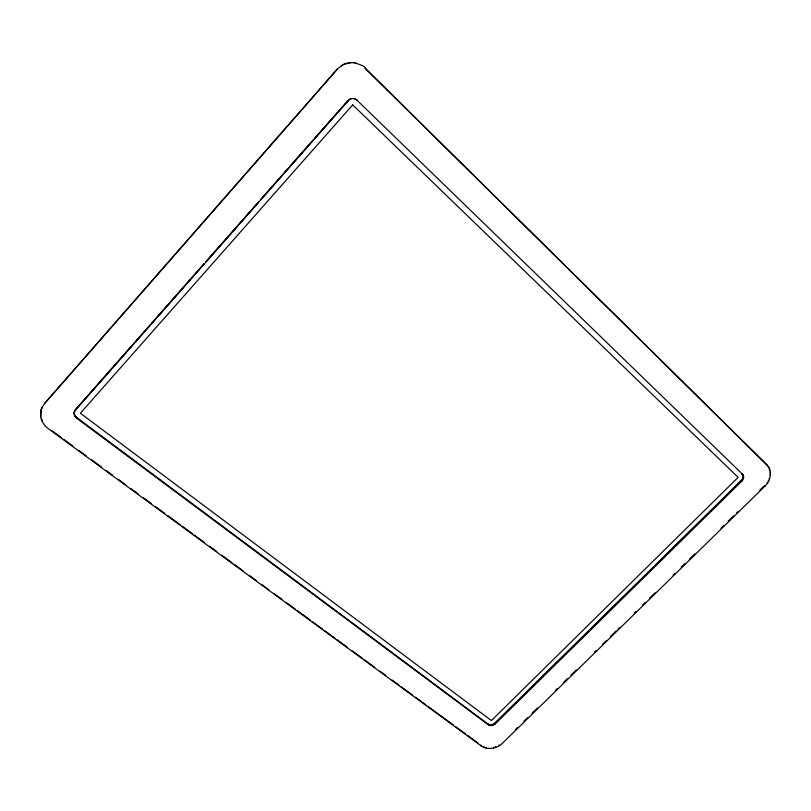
<?xml version="1.0" encoding="UTF-8"?>
<svg xmlns="http://www.w3.org/2000/svg" width="811" height="811" viewBox="0 0 811 811"><rect width="100%" height="100%" fill="white"/><g stroke="black" fill="none" stroke-linecap="round" stroke-linejoin="round"><path stroke-width="1.22" d="M41.179 409.829L42.192 407.223C38.391 414.624 41.625 423.981 48.244 428.613L481.075 745.816C487.624 750.398 496.95 748.614 502.475 743.241L764.935 486.164C770.653 480.872 772.832 470.826 766.882 464.875L365.193 68.296C366.319 65.509 347.23 60.926 355.999 63.106M40.732 416.661L41.391 409.373M357.093 100.311L742.531 474.242A5.261 4.43 -41.2 0 1 741.964 481.024L495.166 723.99A4.957 4.106 -22.2 0 1 488.323 724.791L76.447 418.03L76.66 417.462A6.133 5.525 13.6 0 1 75.555 409.616L95.627 386.857M76.447 418.03A6.143 5.535 13.5 0 1 75.342 410.184L75.555 409.616M42.081 421.152L41.462 418.476L41.249 418.942M44.717 403.351L337.335 69.138L44.717 403.351L41.979 407.669M97.3 384.961L149.964 325.211M151.637 323.315L204.311 263.565M205.984 261.669L228.56 236.062M230.233 234.166L258.658 201.919M282.897 174.426L260.331 200.023L348.152 100.473A6.468 6.184 82.1 0 1 350.849 98.699M284.57 172.52L312.995 140.283M314.668 138.387L337.244 112.78M338.917 110.884L348.304 100.574A6.478 6.184 82.1 0 1 357.063 100.28M204.311 263.636L75.514 409.727A6.143 5.525 13.6 0 0 76.619 417.574M205.984 261.74L258.668 201.98M75.342 410.184L348.304 100.574M488.323 724.791L488.009 723.939A4.957 4.096 -22.2 0 0 494.842 723.138L741.315 480.436A5.261 4.43 -41.2 0 0 741.872 473.665L742.531 474.242M515.776 729.261L517.58 727.487M523.906 721.283L527.525 717.745M532.046 713.315L537.47 708.003M555.555 690.293L557.36 688.519M563.686 682.315L567.305 678.777M570.924 675.228L576.347 669.916M594.433 652.206L596.237 650.432M602.563 644.228L606.182 640.69M610.703 636.26L616.127 630.948M617.931 629.174L619.746 627.4M634.212 613.228L636.017 611.464M642.342 605.259L645.059 602.603M649.581 598.173L655.004 592.861M673.089 575.141L674.894 573.377M681.22 567.173L684.839 563.635M689.36 559.205L694.784 553.893M720.999 528.204L723.716 525.548M728.237 521.118L733.661 515.806M736.368 513.15L738.182 511.376M759.877 490.118L763.496 486.57M337.194 69.067L343.54 64.414L351.021 62.599L345.8 63.41L341.269 65.691M350.869 62.548L353.606 62.711M365.193 68.296L766.882 464.875M51.509 430.377L61.707 437.859M63.745 439.349L72.919 446.08M79.042 450.571L86.179 455.802M91.278 459.543L101.476 467.014M106.576 470.755L112.688 475.236M118.811 479.727L125.948 484.958M131.047 488.698L138.184 493.929M143.283 497.67L151.444 503.641M155.519 506.632L164.704 513.363M167.755 515.603L180.001 524.575M182.039 526.075L192.237 533.547M194.275 535.047L204.473 542.518M209.573 546.259L216.709 551.49M221.809 555.231L232.007 562.702M234.044 564.203L243.219 570.934M249.342 575.415L256.479 580.646M261.578 584.386L268.715 589.617M273.814 593.358L281.975 599.339M286.05 602.33L295.234 609.061M297.272 610.551L310.532 620.273M312.57 621.763L322.768 629.245M324.805 630.735L335.004 638.216M337.041 639.707L347.24 647.188M352.339 650.919L362.537 658.4M364.575 659.89L374.773 667.372M379.872 671.102L385.995 675.593M392.108 680.074L399.245 685.315M401.293 686.805L412.505 695.027M415.567 697.267L425.765 704.749M427.802 706.239L453.298 724.933M455.336 726.433L465.534 733.904M467.572 735.395L477.77 742.876M76.66 417.462L488.07 724.111A4.957 4.096 -22.2 0 0 494.903 723.311L741.447 480.548A5.261 4.43 -41.2 0 0 742.004 473.786M769.041 467.795L766.334 464.419M769.771 469.498L769.213 469.042L769.69 470.846M769.903 472.752L770.45 473.208M769.852 474.699L770.399 475.165M768.97 478.632L769.517 479.098M768.159 480.548L768.696 481.014M767.115 482.373L767.652 482.849M764.398 485.688L764.935 486.164M741.315 480.436L741.964 481.024M494.842 723.138L495.166 723.99M499.089 744.985L499.353 745.674M495.45 746.718L495.703 747.407M493.514 747.276L493.767 747.975M485.759 747.337L486.012 748.036M483.985 746.799L484.228 747.499M480.832 745.116L481.075 745.816M354.052 98.587A6.468 6.184 82.1 0 1 356.901 100.179M352.694 104.872L80.401 413.235L491.415 720.573L738.132 477.355L352.694 104.872"/></g></svg>
